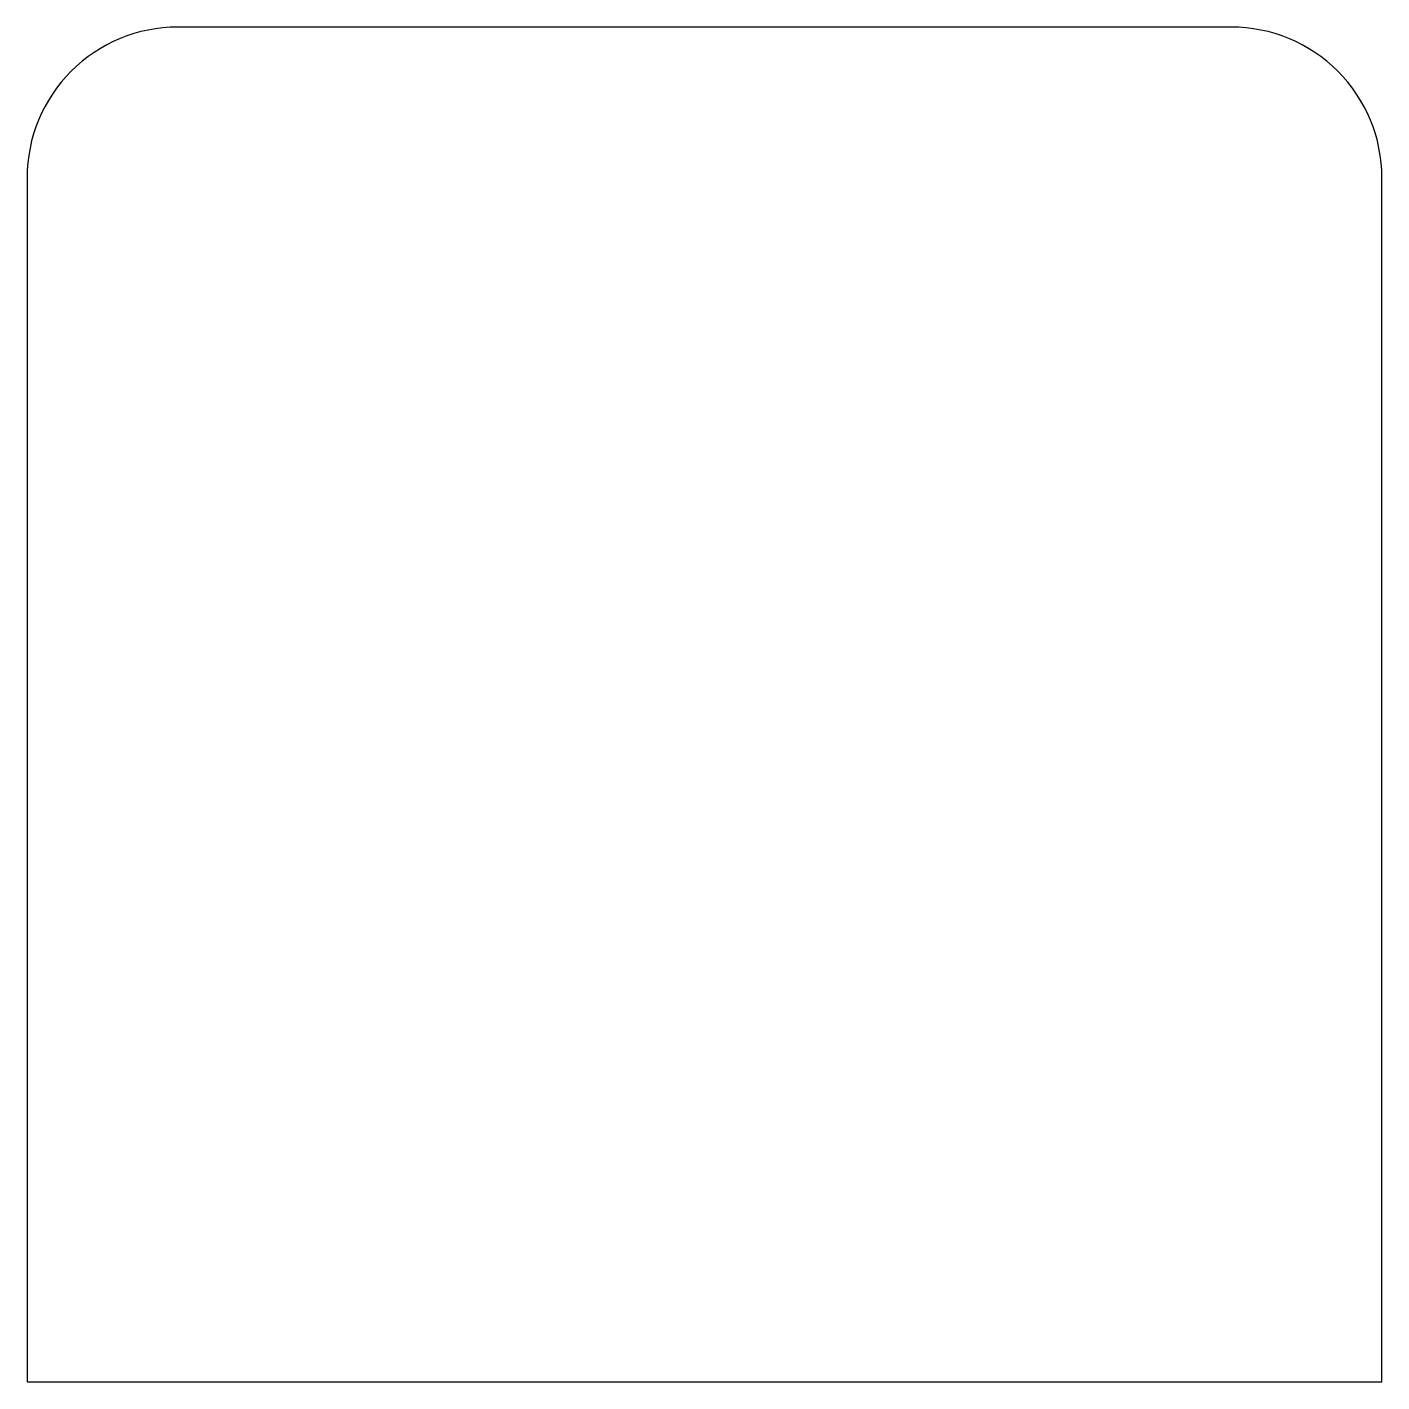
# Model space of a CAD drawing. Header units: inches. Extents: x 40.5 to 49.5, y 4 to 13.
import ezdxf

# ---------------------------------------------------------------- set-up
doc = ezdxf.new("R2010")
doc.units = ezdxf.units.IN
doc.layers.get('0').update_dxf_attribs({"linetype": 'CONTINUOUS'})

msp = doc.modelspace()

# ---------------------------------------------------------------- linework, layer by layer
msp.add_lwpolyline([(41.5, 13, 0.414214), (40.5, 12), (40.5, 4), (49.5, 4), (49.5, 12, 0.414214), (48.5, 13)], format="xyb", close=True)

doc.saveas('drawing.dxf')
